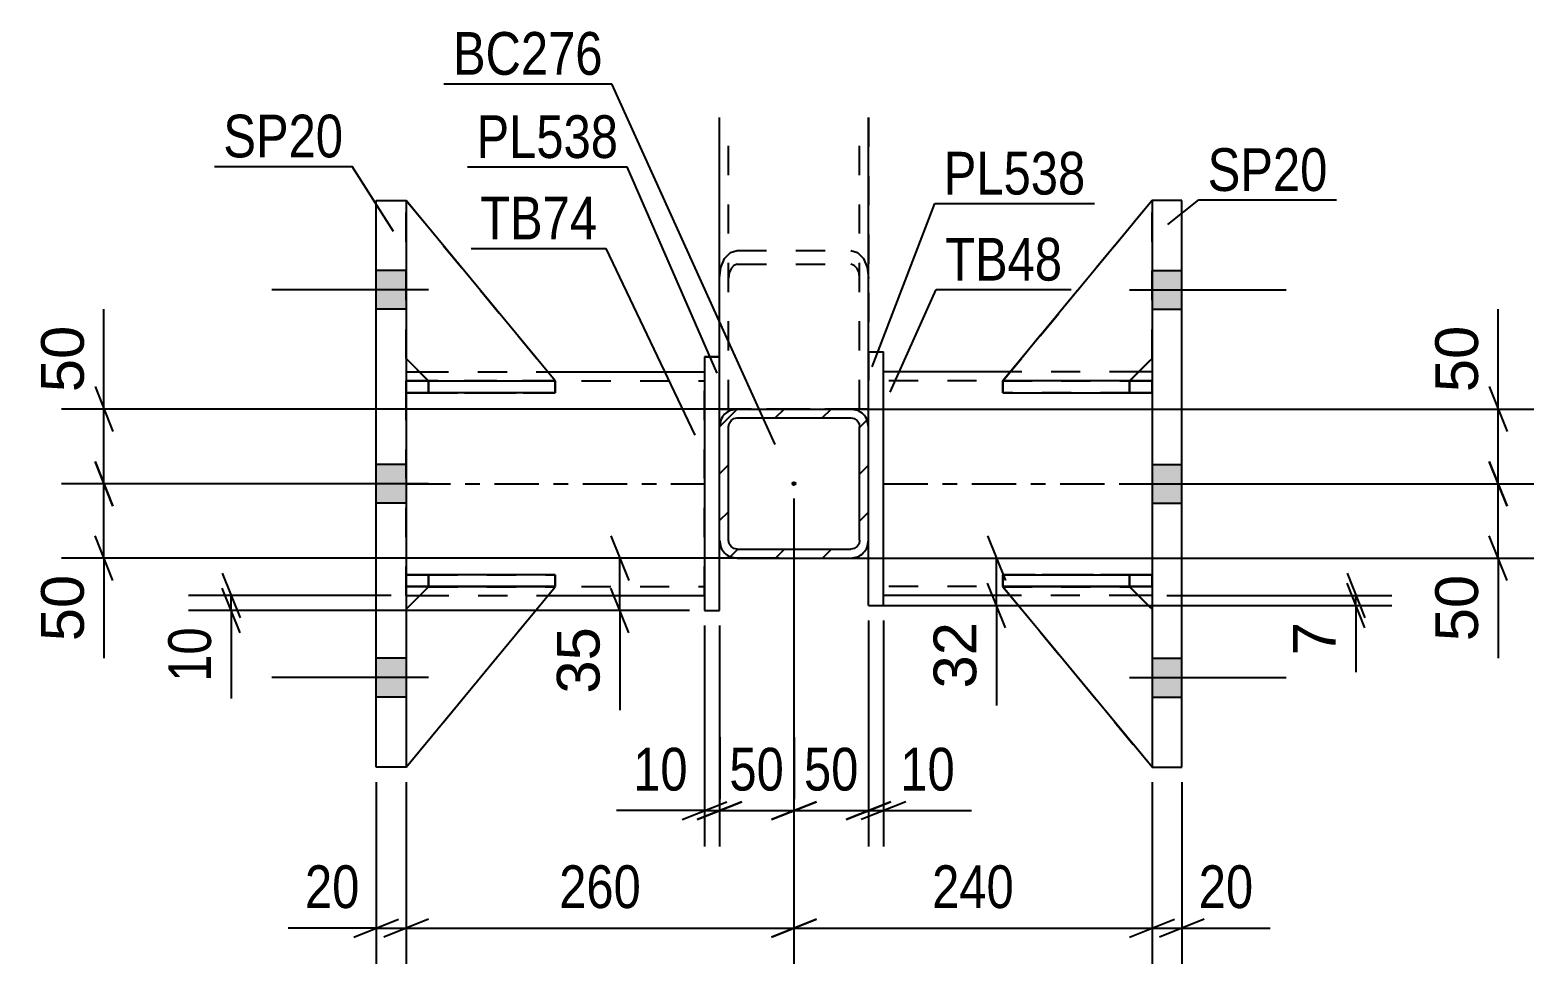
# Model space of a CAD drawing. Header units: millimetres. Extents: x -57 to 784, y -419 to 175.
# Drawn here: x 128.9 to 229.7, y -331.9 to -269.3 of the extents above; entities that cross this region are included whole.
import ezdxf

# ---------------------------------------------------------------- set-up
doc = ezdxf.new("R2010")
doc.units = ezdxf.units.MM
doc.linetypes.add('DXK_LINE_DOT2', pattern=[3.9198, 1.9599, -1.9599])
doc.linetypes.add('DXK_LINE_DOT3', pattern=[5.9187, 2.979, -0.9799, 0.9799, -0.9799])
doc.styles.add('Arial', font='ARIAL.TTF', dxfattribs={"height": 0.2})
doc.styles.add('Arial Narrow', font='ARIALN.TTF', dxfattribs={"height": 0.2})

# ---------------------------------------------------------------- blocks, each defined once
blk = doc.blocks.new('Bolt-122571493-5539 - 5407')
at = {"linetype": 'Continuous'}
for points in [[(206.09, -288.01), (206.09, -285.41), (204.09, -285.41), (204.09, -288.01)], [(206.09, -288.01), (206.09, -285.41), (204.09, -285.41), (204.09, -288.01)], [(206.09, -288.01), (206.09, -285.41), (204.09, -285.41), (204.09, -288.01)], [(206.09, -301.01), (206.09, -298.41), (204.09, -298.41), (204.09, -301.01)], [(206.09, -301.01), (206.09, -298.41), (204.09, -298.41), (204.09, -301.01)], [(206.09, -314.01), (206.09, -311.41), (204.09, -311.41), (204.09, -314.01)], [(206.09, -314.01), (206.09, -311.41), (204.09, -311.41), (204.09, -314.01)], [(206.09, -314.01), (206.09, -311.41), (204.09, -311.41), (204.09, -314.01)]]:
    blk.add_hatch(color=1, dxfattribs=at).paths.add_polyline_path(points)
at = {"color": 1, "linetype": 'Continuous'}
for p, q in [((204.09, -285.41), (206.09, -285.41)), ((204.09, -285.41), (206.09, -285.41)), ((204.09, -285.41), (206.09, -285.41)), ((202.59, -286.71), (213.09, -286.71)), ((202.59, -286.71), (213.09, -286.71)), ((202.59, -286.71), (213.09, -286.71)), ((204.09, -288.01), (206.09, -288.01)), ((204.09, -288.01), (206.09, -288.01)), ((204.09, -288.01), (206.09, -288.01)), ((204.09, -298.41), (206.09, -298.41)), ((204.09, -298.41), (206.09, -298.41)), ((202.59, -299.71), (213.09, -299.71)), ((202.59, -299.71), (213.09, -299.71)), ((204.09, -301.01), (206.09, -301.01)), ((204.09, -301.01), (206.09, -301.01)), ((204.09, -311.41), (206.09, -311.41)), ((204.09, -311.41), (206.09, -311.41)), ((204.09, -311.41), (206.09, -311.41)), ((202.59, -312.71), (213.09, -312.71)), ((202.59, -312.71), (213.09, -312.71)), ((202.59, -312.71), (213.09, -312.71)), ((204.09, -314.01), (206.09, -314.01)), ((204.09, -314.01), (206.09, -314.01)), ((204.09, -314.01), (206.09, -314.01))]:
    blk.add_line(p, q, dxfattribs=at)
blk = doc.blocks.new('Part-122571493-5411 - 5407')
at = {"color": 2, "linetype": 'Continuous'}
for p, q in [((194.09, -306.62), (194.09, -306.62)), ((202.59, -306.62), (194.09, -306.62)), ((204.09, -318.71), (194.09, -306.62)), ((202.59, -306.62), (202.59, -306.62)), ((202.59, -306.62), (204.09, -308.12))]:
    blk.add_line(p, q, dxfattribs=at)
at = {"color": 7, "linetype": 'DXK_LINE_DOT2'}
for p, q in [((194.09, -306.62), (202.59, -306.62)), ((204.09, -318.71), (194.09, -306.62)), ((202.59, -306.62), (204.09, -308.12)), ((204.09, -308.12), (204.09, -318.71))]:
    blk.add_line(p, q, dxfattribs=at)
blk = doc.blocks.new('Part-122571493-5544 - 5407')
at = {"linetype": 'Continuous'}
h = blk.add_hatch(dxfattribs=at)
h.set_pattern_fill('', scale=0.7, style=0, pattern_type=0)
h.set_pattern_definition([(45, (176.292, -294.6982), (-1.57154, 1.57154), [])])
h.paths.add_polyline_path([(183.89, -294.7), (176.29, -294.7), (175.83, -294.79), (175.44, -295.05), (175.18, -295.44), (175.09, -295.9), (175.09, -303.5), (175.18, -303.96), (175.44, -304.35), (175.83, -304.61), (176.29, -304.7), (183.89, -304.7), (184.35, -304.61), (184.74, -304.35), (185, -303.96), (185.09, -303.5), (185.09, -295.9), (185, -295.44), (184.74, -295.05), (184.35, -294.79)])
h.paths.add_polyline_path([(184.45, -295.67), (184.49, -295.9), (184.49, -303.5), (184.45, -303.73), (184.32, -303.92), (184.12, -304.05), (183.89, -304.1), (176.29, -304.1), (176.06, -304.05), (175.87, -303.92), (175.74, -303.73), (175.69, -303.5), (175.69, -295.9), (175.74, -295.67), (175.87, -295.47), (176.06, -295.34), (176.29, -295.3), (183.89, -295.3), (184.12, -295.34), (184.32, -295.47)])
blk.add_hatch(color=246, dxfattribs=at).paths.add_polyline_path([(180.09, -299.8, -1), (180.09, -299.6, -1)])
at = {"color": 2, "linetype": 'Continuous'}
for p, q in [((176.29, -294.7), (175.83, -294.79)), ((175.87, -295.47), (176.06, -295.34)), ((176.06, -295.34), (176.29, -295.3)), ((176.29, -294.7), (183.89, -294.7)), ((176.29, -295.3), (183.89, -295.3)), ((184.35, -294.79), (183.89, -294.7)), ((183.89, -295.3), (184.12, -295.34)), ((184.12, -295.34), (184.32, -295.47)), ((175.18, -295.44), (175.09, -295.9)), ((175.09, -303.5), (175.09, -295.9)), ((175.69, -295.9), (175.74, -295.67)), ((175.69, -303.5), (175.69, -295.9)), ((175.74, -295.67), (175.87, -295.47)), ((184.32, -295.47), (184.45, -295.67)), ((184.45, -295.67), (184.49, -295.9)), ((184.49, -303.5), (184.49, -295.9)), ((185.09, -295.9), (185, -295.44)), ((185.09, -303.5), (185.09, -295.9)), ((175.09, -303.5), (175.18, -303.96)), ((175.74, -303.73), (175.69, -303.5)), ((175.87, -303.92), (175.74, -303.73)), ((176.06, -304.05), (175.87, -303.92)), ((176.29, -304.1), (176.06, -304.05)), ((176.29, -304.1), (183.89, -304.1)), ((184.12, -304.05), (183.89, -304.1)), ((184.32, -303.92), (184.12, -304.05)), ((184.45, -303.73), (184.32, -303.92)), ((184.49, -303.5), (184.45, -303.73)), ((185, -303.96), (185.09, -303.5)), ((175.83, -304.61), (176.29, -304.7)), ((176.29, -304.7), (183.89, -304.7)), ((183.89, -304.7), (184.35, -304.61))]:
    blk.add_line(p, q, dxfattribs=at)
at = {"color": 7, "linetype": 'DXK_LINE_DOT3'}
blk.add_line((180.09, -299.7), (180.09, -299.7), dxfattribs=at)
at = {"color": 246, "linetype": 'DXK_LINE_DOT2'}
blk.add_line((180.09, -299.7), (180.09, -299.7), dxfattribs=at)
at = {"color": 246, "linetype": 'Continuous'}
blk.add_circle((180.09, -299.7), 0.1, dxfattribs=at)
at = {"color": 2, "linetype": 'Continuous'}
for centre, start, end in [((176.29, -295.9), 112.5, 157.5), ((183.89, -295.9), 22.5, 67.5), ((176.29, -303.5), 202.5, 247.5), ((183.89, -303.5), 292.5, 337.5)]:
    blk.add_arc(centre, 1.2, start, end, dxfattribs=at)
blk = doc.blocks.new('Part-122571493-5416 - 5407')
at = {"color": 2, "linetype": 'Continuous'}
for p, q in [((194.59, -292.21), (186.09, -292.21)), ((204.09, -292.21), (203.2, -292.21)), ((194.58, -307.21), (186.09, -307.21)), ((204.09, -307.21), (203.18, -307.21))]:
    blk.add_line(p, q, dxfattribs=at)
at = {"color": 7, "linetype": 'DXK_LINE_DOT2'}
for p, q in [((186.09, -307.21), (186.09, -292.21)), ((203.2, -292.21), (194.59, -292.21)), ((204.09, -292.21), (204.09, -307.21)), ((204.09, -292.81), (186.09, -292.81)), ((204.09, -306.61), (186.09, -306.61)), ((203.18, -307.21), (194.58, -307.21))]:
    blk.add_line(p, q, dxfattribs=at)
at = {"color": 7, "linetype": 'DXK_LINE_DOT3'}
blk.add_line((186.09, -299.71), (204.09, -299.71), dxfattribs=at)
blk = doc.blocks.new('Part-122571493-5481 - 5407')
at = {"color": 2, "linetype": 'Continuous'}
for p, q in [((175.09, -291.21), (175.09, -275.16)), ((185.09, -290.87), (185.09, -275.16)), ((175.09, -294.7), (176.29, -294.7)), ((184.35, -294.7), (183.89, -294.7)), ((185, -294.7), (184.35, -294.7)), ((185.09, -294.7), (185, -294.7))]:
    blk.add_line(p, q, dxfattribs=at)
at = {"color": 7, "linetype": 'DXK_LINE_DOT2'}
for p, q in [((175.69, -294.7), (175.69, -275.16)), ((184.49, -294.7), (184.49, -275.16)), ((175.44, -284.62), (175.83, -284.21)), ((175.83, -284.21), (176.29, -284.07)), ((176.29, -284.07), (183.89, -284.07)), ((183.89, -284.07), (184.35, -284.21)), ((184.35, -284.21), (184.74, -284.62)), ((175.09, -285.93), (175.18, -285.22)), ((175.18, -285.22), (175.44, -284.62)), ((175.87, -285.27), (175.74, -285.58)), ((176.06, -285.07), (175.87, -285.27)), ((176.29, -285), (176.06, -285.07)), ((176.29, -285), (183.89, -285)), ((184.12, -285.07), (183.89, -285)), ((184.32, -285.27), (184.12, -285.07)), ((184.45, -285.58), (184.32, -285.27)), ((184.74, -284.62), (185, -285.22)), ((185, -285.22), (185.09, -285.93)), ((175.74, -285.58), (175.69, -285.93)), ((184.49, -285.93), (184.45, -285.58)), ((175.09, -294.7), (175.09, -291.21)), ((185.09, -294.7), (185.09, -290.87)), ((184.12, -294.7), (176.29, -294.7))]:
    blk.add_line(p, q, dxfattribs=at)
blk = doc.blocks.new('Part-122571493-5421 - 5407')
at = {"color": 2, "linetype": 'Continuous'}
for p, q in [((185.09, -290.87), (186.09, -290.87)), ((185.09, -295.9), (185.09, -290.87)), ((186.09, -307.87), (186.09, -290.87)), ((185.09, -307.87), (185.09, -303.5)), ((185.09, -307.87), (186.09, -307.87))]:
    blk.add_line(p, q, dxfattribs=at)
at = {"color": 7, "linetype": 'DXK_LINE_DOT2'}
for p, q in [((185.09, -290.87), (186.09, -290.87)), ((185.09, -303.5), (185.09, -295.9)), ((185.09, -307.87), (186.09, -307.87))]:
    blk.add_line(p, q, dxfattribs=at)
blk = doc.blocks.new('Part-122571493-5426 - 5407')
at = {"color": 2, "linetype": 'Continuous'}
for p, q in [((174.09, -291.21), (175.09, -291.21)), ((174.09, -291.21), (174.09, -308.21)), ((175.09, -295.9), (175.09, -291.21)), ((175.09, -308.21), (175.09, -303.5)), ((174.09, -308.21), (175.09, -308.21))]:
    blk.add_line(p, q, dxfattribs=at)
at = {"color": 7, "linetype": 'DXK_LINE_DOT2'}
for p, q in [((175.09, -291.21), (174.09, -291.21)), ((175.09, -303.5), (175.09, -295.9)), ((174.09, -308.21), (175.09, -308.21))]:
    blk.add_line(p, q, dxfattribs=at)
blk = doc.blocks.new('Part-122571493-5445 - 5407')
at = {"color": 2, "linetype": 'Continuous'}
for p, q in [((152.09, -280.71), (154.09, -280.71)), ((152.09, -318.71), (152.09, -280.71)), ((154.09, -280.71), (154.09, -318.71)), ((154.09, -318.71), (152.09, -318.71))]:
    blk.add_line(p, q, dxfattribs=at)
blk = doc.blocks.new('Part-122571493-5450 - 5407')
at = {"color": 2, "linetype": 'Continuous'}
for p, q in [((206.09, -280.71), (204.09, -280.71)), ((204.09, -280.71), (204.09, -318.71)), ((206.09, -318.71), (206.09, -280.71)), ((204.09, -318.71), (206.09, -318.71))]:
    blk.add_line(p, q, dxfattribs=at)
blk = doc.blocks.new('Part-122571493-5451 - 5407')
at = {"color": 2, "linetype": 'Continuous'}
for p, q in [((154.09, -293.61), (154.09, -292.81)), ((154.09, -292.81), (162.84, -292.81)), ((164.09, -292.81), (164.08, -292.81)), ((164.09, -293.61), (164.09, -292.81)), ((164.09, -293.61), (154.09, -293.61)), ((154.09, -293.61), (154.09, -293.61))]:
    blk.add_line(p, q, dxfattribs=at)
at = {"color": 7, "linetype": 'DXK_LINE_DOT2'}
for p, q in [((155.59, -292.81), (154.09, -292.81)), ((155.59, -293.61), (155.59, -292.81)), ((155.59, -292.81), (164.08, -292.81)), ((154.09, -293.61), (155.59, -293.61)), ((155.59, -293.61), (164.09, -293.61))]:
    blk.add_line(p, q, dxfattribs=at)
blk = doc.blocks.new('Part-122571493-5452 - 5407')
at = {"color": 2, "linetype": 'Continuous'}
for p, q in [((154.09, -306.61), (154.09, -305.81)), ((164.09, -305.81), (154.09, -305.81)), ((164.09, -306.61), (164.09, -305.81)), ((164.09, -306.61), (154.09, -306.61)), ((154.09, -306.61), (154.09, -306.61))]:
    blk.add_line(p, q, dxfattribs=at)
at = {"color": 7, "linetype": 'DXK_LINE_DOT2'}
for p, q in [((155.59, -305.81), (154.09, -305.81)), ((155.59, -306.61), (155.59, -305.81)), ((164.09, -305.81), (155.59, -305.81)), ((154.09, -306.61), (155.59, -306.61)), ((155.59, -306.61), (164.09, -306.61))]:
    blk.add_line(p, q, dxfattribs=at)
blk = doc.blocks.new('Part-122571493-5522 - 5407')
at = {"color": 7, "linetype": 'DXK_LINE_DOT2'}
for p, q in [((155.59, -306.62), (154.09, -308.12)), ((154.09, -318.71), (164.09, -306.62)), ((154.09, -308.12), (155.59, -306.62)), ((154.09, -318.71), (164.09, -306.62)), ((164.09, -306.62), (155.59, -306.62)), ((155.59, -306.62), (155.59, -306.62)), ((155.59, -306.62), (164.09, -306.62)), ((164.09, -306.62), (164.09, -306.62)), ((154.09, -308.12), (154.09, -318.71))]:
    blk.add_line(p, q, dxfattribs=at)
blk = doc.blocks.new('Part-122571493-5458 - 5407')
at = {"color": 7, "linetype": 'DXK_LINE_DOT2'}
for p, q in [((175.09, -294.7), (175.09, -275.16)), ((175.69, -294.7), (175.69, -275.16)), ((184.49, -294.7), (184.49, -275.16)), ((185.09, -275.16), (185.09, -294.7)), ((185.09, -294.7), (175.09, -294.7))]:
    blk.add_line(p, q, dxfattribs=at)
blk = doc.blocks.new('Part-122571493-5460 - 5407')
at = {"color": 2, "linetype": 'Continuous'}
for p, q in [((194.09, -305.81), (204.09, -305.81)), ((194.09, -305.81), (194.09, -306.61)), ((204.09, -305.81), (204.09, -305.81)), ((204.09, -306.61), (204.09, -305.81)), ((204.09, -306.61), (194.09, -306.61))]:
    blk.add_line(p, q, dxfattribs=at)
at = {"color": 7, "linetype": 'DXK_LINE_DOT2'}
for p, q in [((202.59, -305.81), (194.09, -305.81)), ((204.09, -305.81), (202.59, -305.81)), ((202.59, -305.81), (202.59, -306.61)), ((204.09, -305.81), (204.09, -305.81)), ((194.09, -306.61), (202.59, -306.61)), ((202.59, -306.61), (204.09, -306.61))]:
    blk.add_line(p, q, dxfattribs=at)
blk = doc.blocks.new('Part-122571493-5467 - 5407')
at = {"color": 7, "linetype": 'DXK_LINE_DOT2'}
for p, q in [((194.09, -293.61), (194.09, -292.81)), ((194.09, -292.81), (202.59, -292.81)), ((204.09, -292.81), (194.09, -292.81)), ((202.59, -293.61), (202.59, -292.81)), ((202.59, -292.81), (204.09, -292.81)), ((204.09, -293.61), (204.09, -292.81)), ((204.09, -293.61), (204.09, -292.81)), ((204.09, -292.81), (204.09, -292.81)), ((202.59, -293.61), (194.09, -293.61)), ((194.09, -293.61), (204.09, -293.61)), ((204.09, -293.61), (202.59, -293.61)), ((204.09, -293.61), (204.09, -293.61))]:
    blk.add_line(p, q, dxfattribs=at)
blk = doc.blocks.new('Part-122571493-5468 - 5407')
at = {"color": 7, "linetype": 'DXK_LINE_DOT2'}
for p, q in [((194.09, -306.61), (194.09, -305.81)), ((194.09, -305.81), (202.59, -305.81)), ((204.09, -305.81), (194.09, -305.81)), ((202.59, -306.61), (202.59, -305.81)), ((202.59, -305.81), (204.09, -305.81)), ((204.09, -306.61), (204.09, -305.81)), ((204.09, -306.61), (204.09, -305.81)), ((204.09, -305.81), (204.09, -305.81)), ((202.59, -306.61), (194.09, -306.61)), ((194.09, -306.61), (204.09, -306.61)), ((204.09, -306.61), (202.59, -306.61)), ((204.09, -306.61), (204.09, -306.61))]:
    blk.add_line(p, q, dxfattribs=at)
blk = doc.blocks.new('Part-122571493-5469 - 5407')
at = {"color": 7, "linetype": 'DXK_LINE_DOT2'}
for p, q in [((204.09, -280.71), (194.09, -292.82)), ((194.09, -292.82), (204.09, -280.71)), ((204.09, -291.32), (204.09, -280.71)), ((202.59, -292.82), (204.09, -291.32)), ((202.59, -292.82), (204.09, -291.32)), ((194.09, -292.82), (202.59, -292.82)), ((194.09, -292.82), (194.09, -292.82)), ((202.59, -292.82), (194.09, -292.82)), ((202.59, -292.82), (202.59, -292.82))]:
    blk.add_line(p, q, dxfattribs=at)
blk = doc.blocks.new('Part-122571493-5470 - 5407')
at = {"color": 2, "linetype": 'Continuous'}
for p, q in [((204.09, -280.71), (194.09, -292.82)), ((204.09, -280.71), (204.09, -280.71)), ((204.09, -280.71), (204.09, -280.71)), ((202.6, -292.81), (204.09, -291.32)), ((195.34, -292.82), (194.09, -292.82)), ((194.09, -292.82), (194.09, -292.82))]:
    blk.add_line(p, q, dxfattribs=at)
at = {"color": 7, "linetype": 'DXK_LINE_DOT2'}
for p, q in [((204.09, -280.71), (194.09, -292.82)), ((204.09, -291.32), (204.09, -280.71)), ((202.59, -292.82), (204.09, -291.32)), ((202.59, -292.82), (194.09, -292.82)), ((202.59, -292.82), (195.34, -292.82)), ((202.59, -292.82), (202.6, -292.81)), ((202.59, -292.82), (202.59, -292.82))]:
    blk.add_line(p, q, dxfattribs=at)
blk = doc.blocks.new('Part-122571493-5471 - 5407')
at = {"color": 2, "linetype": 'Continuous'}
for p, q in [((194.1, -292.81), (194.09, -292.81)), ((194.09, -292.81), (194.09, -293.61)), ((204.09, -292.81), (195.34, -292.81)), ((204.09, -292.81), (204.09, -292.81)), ((204.09, -292.81), (204.09, -293.61)), ((194.09, -293.61), (204.09, -293.61))]:
    blk.add_line(p, q, dxfattribs=at)
at = {"color": 7, "linetype": 'DXK_LINE_DOT2'}
for p, q in [((195.34, -292.81), (194.1, -292.81)), ((202.59, -292.81), (194.1, -292.81)), ((202.59, -292.81), (204.09, -292.81)), ((202.59, -292.81), (202.59, -293.61)), ((204.09, -292.81), (204.09, -292.81)), ((194.09, -293.61), (202.59, -293.61)), ((202.59, -293.61), (204.09, -293.61))]:
    blk.add_line(p, q, dxfattribs=at)
blk = doc.blocks.new('Part-122571493-5473 - 5407')
at = {"color": 7, "linetype": 'DXK_LINE_DOT2'}
for p, q in [((154.09, -292.81), (155.59, -292.81)), ((163.86, -292.81), (154.09, -292.81)), ((154.09, -292.81), (154.09, -292.81)), ((154.09, -292.81), (154.09, -293.61)), ((154.09, -292.81), (154.09, -293.61)), ((155.59, -292.81), (164.09, -292.81)), ((155.59, -292.81), (155.59, -293.61)), ((164.09, -292.81), (164.09, -293.61)), ((155.59, -293.61), (154.09, -293.61)), ((154.09, -293.61), (164.09, -293.61)), ((154.09, -293.61), (154.09, -293.61)), ((164.09, -293.61), (155.59, -293.61))]:
    blk.add_line(p, q, dxfattribs=at)
blk = doc.blocks.new('Bolt-122571493-5538 - 5407')
at = {"linetype": 'Continuous'}
for points in [[(154.09, -288.01), (154.09, -285.41), (152.09, -285.41), (152.09, -288.01)], [(154.09, -288.01), (154.09, -285.41), (152.09, -285.41), (152.09, -288.01)], [(154.09, -288.01), (154.09, -285.41), (152.09, -285.41), (152.09, -288.01)], [(154.09, -301.01), (154.09, -298.41), (152.09, -298.41), (152.09, -301.01)], [(154.09, -301.01), (154.09, -298.41), (152.09, -298.41), (152.09, -301.01)], [(154.09, -314.01), (154.09, -311.41), (152.09, -311.41), (152.09, -314.01)], [(154.09, -314.01), (154.09, -311.41), (152.09, -311.41), (152.09, -314.01)], [(154.09, -314.01), (154.09, -311.41), (152.09, -311.41), (152.09, -314.01)]]:
    blk.add_hatch(color=1, dxfattribs=at).paths.add_polyline_path(points)
at = {"color": 1, "linetype": 'Continuous'}
for p, q in [((154.09, -285.41), (152.09, -285.41)), ((154.09, -285.41), (152.09, -285.41)), ((154.09, -285.41), (152.09, -285.41)), ((155.59, -286.71), (145.09, -286.71)), ((155.59, -286.71), (145.09, -286.71)), ((155.59, -286.71), (145.09, -286.71)), ((154.09, -288.01), (152.09, -288.01)), ((154.09, -288.01), (152.09, -288.01)), ((154.09, -288.01), (152.09, -288.01)), ((154.09, -298.41), (152.09, -298.41)), ((154.09, -298.41), (152.09, -298.41)), ((155.59, -299.71), (145.09, -299.71)), ((155.59, -299.71), (145.09, -299.71)), ((154.09, -301.01), (152.09, -301.01)), ((154.09, -301.01), (152.09, -301.01)), ((154.09, -311.41), (152.09, -311.41)), ((154.09, -311.41), (152.09, -311.41)), ((154.09, -311.41), (152.09, -311.41)), ((155.59, -312.71), (145.09, -312.71)), ((155.59, -312.71), (145.09, -312.71)), ((155.59, -312.71), (145.09, -312.71)), ((154.09, -314.01), (152.09, -314.01)), ((154.09, -314.01), (152.09, -314.01)), ((154.09, -314.01), (152.09, -314.01))]:
    blk.add_line(p, q, dxfattribs=at)
blk = doc.blocks.new('Part-122571493-5474 - 5407')
at = {"color": 7, "linetype": 'DXK_LINE_DOT2'}
for p, q in [((154.09, -305.81), (155.59, -305.81)), ((164.09, -305.81), (154.09, -305.81)), ((154.09, -305.81), (154.09, -305.81)), ((154.09, -305.81), (154.09, -306.61)), ((154.09, -305.81), (154.09, -306.61)), ((155.59, -305.81), (164.09, -305.81)), ((155.59, -305.81), (155.59, -306.61)), ((164.09, -305.81), (164.09, -306.61)), ((155.59, -306.61), (154.09, -306.61)), ((154.09, -306.61), (164.09, -306.61)), ((154.09, -306.61), (154.09, -306.61)), ((164.09, -306.61), (155.59, -306.61))]:
    blk.add_line(p, q, dxfattribs=at)
blk = doc.blocks.new('Part-122571493-5477 - 5407')
at = {"color": 7, "linetype": 'DXK_LINE_DOT2'}
for p, q in [((194.09, -306.62), (202.59, -306.62)), ((204.09, -318.71), (194.09, -306.62)), ((194.09, -306.62), (194.09, -306.62)), ((202.59, -306.62), (194.09, -306.62)), ((194.09, -306.62), (204.09, -318.71)), ((202.59, -306.62), (204.09, -308.12)), ((202.59, -306.62), (202.59, -306.62)), ((204.09, -308.12), (202.59, -306.62)), ((204.09, -308.12), (204.09, -318.71))]:
    blk.add_line(p, q, dxfattribs=at)
blk = doc.blocks.new('Part-122571493-5478 - 5407')
at = {"color": 7, "linetype": 'DXK_LINE_DOT2'}
for p, q in [((154.09, -291.32), (154.09, -280.71)), ((154.09, -280.71), (164.09, -292.82)), ((154.09, -280.71), (164.09, -292.82)), ((155.59, -292.82), (154.09, -291.32)), ((155.59, -292.82), (154.09, -291.32)), ((164.09, -292.82), (155.59, -292.82)), ((155.59, -292.82), (155.59, -292.82)), ((155.59, -292.82), (164.09, -292.82)), ((164.09, -292.82), (164.09, -292.82))]:
    blk.add_line(p, q, dxfattribs=at)
blk = doc.blocks.new('Part-122571493-5521 - 5407')
at = {"color": 2, "linetype": 'Continuous'}
for p, q in [((154.09, -280.71), (154.09, -280.71)), ((154.09, -280.71), (154.09, -280.71)), ((164.09, -292.82), (154.09, -280.71)), ((155.58, -292.81), (154.09, -291.32)), ((162.84, -292.82), (164.09, -292.82)), ((164.09, -292.82), (164.09, -292.82))]:
    blk.add_line(p, q, dxfattribs=at)
at = {"color": 7, "linetype": 'DXK_LINE_DOT2'}
for p, q in [((154.09, -291.32), (154.09, -280.71)), ((154.09, -280.71), (164.09, -292.82)), ((155.59, -292.82), (154.09, -291.32)), ((155.59, -292.82), (155.58, -292.81)), ((164.09, -292.82), (155.59, -292.82)), ((155.59, -292.82), (155.59, -292.82)), ((155.59, -292.82), (162.84, -292.82))]:
    blk.add_line(p, q, dxfattribs=at)
blk = doc.blocks.new('Part-122571493-5523 - 5407')
at = {"color": 2, "linetype": 'Continuous'}
for p, q in [((155.59, -306.62), (154.09, -308.12)), ((154.09, -318.71), (164.09, -306.62)), ((164.09, -306.62), (155.59, -306.62)), ((155.59, -306.62), (155.59, -306.62)), ((164.09, -306.62), (164.09, -306.62))]:
    blk.add_line(p, q, dxfattribs=at)
at = {"color": 7, "linetype": 'DXK_LINE_DOT2'}
for p, q in [((154.09, -308.12), (155.59, -306.62)), ((154.09, -318.71), (164.09, -306.62)), ((155.59, -306.62), (164.09, -306.62)), ((154.09, -308.12), (154.09, -318.71))]:
    blk.add_line(p, q, dxfattribs=at)
blk = doc.blocks.new('Part-122571493-5528 - 5407')
at = {"color": 2, "linetype": 'Continuous'}
for p, q in [((154.09, -292.21), (154.98, -292.21)), ((163.59, -292.21), (174.09, -292.21)), ((154.09, -307.21), (155, -307.21)), ((163.6, -307.21), (174.09, -307.21))]:
    blk.add_line(p, q, dxfattribs=at)
at = {"color": 7, "linetype": 'DXK_LINE_DOT2'}
for p, q in [((154.09, -307.21), (154.09, -292.21)), ((154.98, -292.21), (163.59, -292.21)), ((174.09, -307.21), (174.09, -292.21)), ((154.09, -292.81), (174.09, -292.81)), ((154.09, -306.61), (174.09, -306.61)), ((155, -307.21), (163.6, -307.21))]:
    blk.add_line(p, q, dxfattribs=at)
at = {"color": 7, "linetype": 'DXK_LINE_DOT3'}
blk.add_line((154.09, -299.71), (174.09, -299.71), dxfattribs=at)
blk = doc.blocks.new('StraightDimension-122571493-5687 - 5407')
at = {"color": 7, "linetype": 'Continuous'}
for p, q in [((193.06, -303.2), (194.26, -306.2)), ((185.22, -304.7), (196.06, -304.7)), ((193.66, -307.87), (193.66, -304.7)), ((194.26, -309.37), (193.06, -306.37)), ((186.09, -307.87), (196.06, -307.87)), ((193.66, -307.87), (193.66, -314.57)), ((193.66, -307.87), (193.66, -314.57))]:
    blk.add_line(p, q, dxfattribs=at)
at = {"color": 0}
blk.add_wipeout([(192.91, -308.39), (188.71, -308.39), (188.71, -314.04), (192.91, -314.04)], dxfattribs=at)
at = {"color": 3, "style": 'Arial'}
blk.add_text('32', height=2.865, rotation=90.0002, dxfattribs=at).set_placement((192.31, -313.44))
blk = doc.blocks.new('StraightDimension-122571493-25548 - 5407')
at = {"color": 7, "linetype": 'Continuous'}
for p, q in [((180.09, -300.7), (180.09, -324.03)), ((175.09, -309.21), (175.09, -324.03)), ((173.59, -322.23), (176.59, -321.03)), ((181.59, -321.03), (178.59, -322.23)), ((175.09, -321.63), (180.09, -321.63))]:
    blk.add_line(p, q, dxfattribs=at)
at = {"color": 0}
blk.add_wipeout([(180.02, -320.88), (180.02, -316.68), (175.16, -316.68), (175.16, -320.88)], dxfattribs=at)
at = {"color": 3, "style": 'Arial Narrow'}
blk.add_text('50', height=2.863, dxfattribs=at).set_placement((175.76, -320.28))
blk = doc.blocks.new('StraightDimension-122571493-25546 - 5407')
at = {"color": 7, "linetype": 'Continuous'}
for p, q in [((185.09, -308.87), (185.09, -324.03)), ((186.09, -308.87), (186.09, -324.03)), ((183.59, -322.23), (186.59, -321.03)), ((187.59, -321.03), (184.59, -322.23)), ((185.09, -321.63), (186.09, -321.63)), ((186.09, -321.63), (192, -321.63)), ((186.09, -321.63), (192, -321.63))]:
    blk.add_line(p, q, dxfattribs=at)
at = {"color": 0}
blk.add_wipeout([(191.47, -320.88), (191.47, -316.68), (186.62, -316.68), (186.62, -320.88)], dxfattribs=at)
at = {"color": 3, "style": 'Arial Narrow'}
blk.add_text('10', height=2.863, dxfattribs=at).set_placement((187.22, -320.28))
blk = doc.blocks.new('StraightDimension-122571493-25549 - 5407')
at = {"color": 7, "linetype": 'Continuous'}
for p, q in [((174.09, -309.21), (174.09, -324.03)), ((175.09, -309.21), (175.09, -324.03)), ((172.59, -322.23), (175.59, -321.03)), ((176.59, -321.03), (173.59, -322.23)), ((174.09, -321.63), (168.19, -321.63)), ((174.09, -321.63), (168.19, -321.63)), ((174.09, -321.63), (175.09, -321.63))]:
    blk.add_line(p, q, dxfattribs=at)
at = {"color": 0}
blk.add_wipeout([(173.57, -320.88), (173.57, -316.68), (168.71, -316.68), (168.71, -320.88)], dxfattribs=at)
at = {"color": 3, "style": 'Arial Narrow'}
blk.add_text('10', height=2.863, dxfattribs=at).set_placement((169.31, -320.28))
blk = doc.blocks.new('StraightDimension-122571493-5648 - 5407')
at = {"color": 7, "linetype": 'Continuous'}
for p, q in [((167.81, -303.2), (169.01, -306.2)), ((179.09, -304.7), (165.56, -304.7)), ((168.41, -308.21), (168.41, -304.7)), ((169.01, -309.71), (167.81, -306.71)), ((173.09, -308.21), (165.56, -308.21)), ((168.41, -308.21), (168.41, -314.9)), ((168.41, -308.21), (168.41, -314.9))]:
    blk.add_line(p, q, dxfattribs=at)
at = {"color": 0}
blk.add_wipeout([(167.66, -308.73), (163.46, -308.73), (163.46, -314.38), (167.66, -314.38)], dxfattribs=at)
at = {"color": 3, "style": 'Arial'}
blk.add_text('35', height=2.865, rotation=90.0002, dxfattribs=at).set_placement((167.06, -313.78))
blk = doc.blocks.new('StraightDimension-122571493-25456 - 5407')
at = {"color": 7, "linetype": 'Continuous'}
for p, q in [((152.09, -319.71), (152.09, -331.91)), ((154.09, -319.71), (154.09, -331.91)), ((152.09, -329.51), (146.19, -329.51)), ((152.09, -329.51), (146.19, -329.51)), ((150.59, -330.11), (153.59, -328.91)), ((152.09, -329.51), (154.09, -329.51)), ((155.59, -328.91), (152.59, -330.11))]:
    blk.add_line(p, q, dxfattribs=at)
at = {"color": 0}
blk.add_wipeout([(151.57, -328.76), (151.57, -324.56), (146.71, -324.56), (146.71, -328.76)], dxfattribs=at)
at = {"color": 3, "style": 'Arial Narrow'}
blk.add_text('20', height=2.863, dxfattribs=at).set_placement((147.31, -328.16))
blk = doc.blocks.new('StraightDimension-122571493-5659 - 5407')
at = {"color": 7, "linetype": 'Continuous'}
for p, q in [((226.69, -298.21), (227.89, -301.21)), ((207.09, -299.71), (229.69, -299.71)), ((227.29, -304.7), (227.29, -299.71)), ((227.89, -306.2), (226.69, -303.2)), ((183.38, -304.7), (229.69, -304.7)), ((227.29, -304.7), (227.29, -311.4)), ((227.29, -304.7), (227.29, -311.4))]:
    blk.add_line(p, q, dxfattribs=at)
at = {"color": 0}
blk.add_wipeout([(226.54, -305.22), (222.34, -305.22), (222.34, -310.87), (226.54, -310.87)], dxfattribs=at)
at = {"color": 3, "style": 'Arial'}
blk.add_text('50', height=2.865, rotation=90.0002, dxfattribs=at).set_placement((225.94, -310.27))
blk = doc.blocks.new('StraightDimension-122571493-25547 - 5407')
at = {"color": 7, "linetype": 'Continuous'}
for p, q in [((180.09, -300.7), (180.09, -324.03)), ((185.09, -308.87), (185.09, -324.03)), ((178.59, -322.23), (181.59, -321.03)), ((186.59, -321.03), (183.59, -322.23)), ((180.09, -321.63), (185.09, -321.63))]:
    blk.add_line(p, q, dxfattribs=at)
at = {"color": 0}
blk.add_wipeout([(185.02, -320.88), (185.02, -316.68), (180.16, -316.68), (180.16, -320.88)], dxfattribs=at)
at = {"color": 3, "style": 'Arial Narrow'}
blk.add_text('50', height=2.863, dxfattribs=at).set_placement((180.76, -320.28))
blk = doc.blocks.new('StraightDimension-122571493-5620 - 5407')
at = {"color": 7, "linetype": 'Continuous'}
for p, q in [((133.84, -294.7), (133.84, -288)), ((133.84, -294.7), (133.84, -288)), ((133.24, -293.2), (134.44, -296.2)), ((176.53, -294.7), (130.99, -294.7)), ((133.84, -299.71), (133.84, -294.7)), ((134.44, -301.21), (133.24, -298.21)), ((151.09, -299.71), (130.99, -299.71))]:
    blk.add_line(p, q, dxfattribs=at)
at = {"color": 0}
blk.add_wipeout([(133.09, -288.53), (128.89, -288.53), (128.89, -294.17), (133.09, -294.17)], dxfattribs=at)
at = {"color": 3, "style": 'Arial'}
blk.add_text('50', height=2.865, rotation=90.0002, dxfattribs=at).set_placement((132.49, -293.57))
blk = doc.blocks.new('StraightDimension-122571493-5698 - 5407')
at = {"color": 7, "linetype": 'Continuous'}
for p, q in [((217.16, -305.71), (218.36, -308.71)), ((218.36, -309.37), (217.16, -306.37)), ((205.09, -307.21), (220.16, -307.21)), ((217.76, -307.87), (217.76, -307.21)), ((187.09, -307.87), (220.16, -307.87)), ((217.76, -307.87), (217.76, -312.34)), ((217.76, -307.87), (217.76, -312.34))]:
    blk.add_line(p, q, dxfattribs=at)
at = {"color": 0}
blk.add_wipeout([(217.01, -308.39), (212.81, -308.39), (212.81, -311.82), (217.01, -311.82)], dxfattribs=at)
at = {"color": 3, "style": 'Arial'}
blk.add_text('7', height=2.87, rotation=90.0002, dxfattribs=at).set_placement((216.41, -311.22))
blk = doc.blocks.new('StraightDimension-122571493-5634 - 5407')
at = {"color": 7, "linetype": 'Continuous'}
for p, q in [((133.24, -298.21), (134.44, -301.21)), ((151.09, -299.71), (130.99, -299.71)), ((133.84, -304.7), (133.84, -299.71)), ((134.44, -306.2), (133.24, -303.2)), ((176.53, -304.7), (130.99, -304.7)), ((133.84, -304.7), (133.84, -311.4)), ((133.84, -304.7), (133.84, -311.4))]:
    blk.add_line(p, q, dxfattribs=at)
at = {"color": 0}
blk.add_wipeout([(133.09, -305.22), (128.89, -305.22), (128.89, -310.87), (133.09, -310.87)], dxfattribs=at)
at = {"color": 3, "style": 'Arial'}
blk.add_text('50', height=2.865, rotation=90.0002, dxfattribs=at).set_placement((132.49, -310.27))
blk = doc.blocks.new('StraightDimension-122571493-5672 - 5407')
at = {"color": 7, "linetype": 'Continuous'}
for p, q in [((227.29, -294.7), (227.29, -288)), ((227.29, -294.7), (227.29, -288)), ((226.69, -293.2), (227.89, -296.2)), ((183.38, -294.7), (229.69, -294.7)), ((227.29, -299.71), (227.29, -294.7)), ((227.89, -301.21), (226.69, -298.21)), ((207.09, -299.71), (229.69, -299.71))]:
    blk.add_line(p, q, dxfattribs=at)
at = {"color": 0}
blk.add_wipeout([(226.54, -288.53), (222.34, -288.53), (222.34, -294.17), (226.54, -294.17)], dxfattribs=at)
at = {"color": 3, "style": 'Arial'}
blk.add_text('50', height=2.865, rotation=90.0002, dxfattribs=at).set_placement((225.94, -293.57))
blk = doc.blocks.new('StraightDimension-122571493-5707 - 5407')
at = {"color": 7, "linetype": 'Continuous'}
for p, q in [((141.76, -305.71), (142.96, -308.71)), ((153.09, -307.21), (139.51, -307.21)), ((142.96, -309.71), (141.76, -306.71)), ((142.36, -308.21), (142.36, -307.21)), ((173.09, -308.21), (139.51, -308.21)), ((142.36, -308.21), (142.36, -314.11)), ((142.36, -308.21), (142.36, -314.11))]:
    blk.add_line(p, q, dxfattribs=at)
at = {"color": 0}
blk.add_wipeout([(141.61, -308.73), (137.41, -308.73), (137.41, -313.59), (141.61, -313.59)], dxfattribs=at)
at = {"color": 3, "style": 'Arial Narrow'}
blk.add_text('10', height=2.863, rotation=90.0002, dxfattribs=at).set_placement((141.01, -312.99))
blk = doc.blocks.new('StraightDimension-122571493-25453 - 5407')
at = {"color": 7, "linetype": 'Continuous'}
for p, q in [((204.09, -319.71), (204.09, -331.91)), ((206.09, -319.71), (206.09, -331.91)), ((202.59, -330.11), (205.59, -328.91)), ((204.09, -329.51), (206.09, -329.51)), ((207.59, -328.91), (204.59, -330.11)), ((206.09, -329.51), (212, -329.51)), ((206.09, -329.51), (212, -329.51))]:
    blk.add_line(p, q, dxfattribs=at)
at = {"color": 0}
blk.add_wipeout([(211.47, -328.76), (211.47, -324.56), (206.62, -324.56), (206.62, -328.76)], dxfattribs=at)
at = {"color": 3, "style": 'Arial Narrow'}
blk.add_text('20', height=2.863, dxfattribs=at).set_placement((207.22, -328.16))
blk = doc.blocks.new('StraightDimension-122571493-25454 - 5407')
at = {"color": 7, "linetype": 'Continuous'}
for p, q in [((180.09, -300.7), (180.09, -331.91)), ((204.09, -319.71), (204.09, -331.91)), ((181.59, -328.91), (178.59, -330.11)), ((180.09, -329.51), (204.09, -329.51)), ((202.59, -330.11), (205.59, -328.91))]:
    blk.add_line(p, q, dxfattribs=at)
at = {"color": 0}
blk.add_wipeout([(195.44, -328.76), (195.44, -324.56), (188.75, -324.56), (188.75, -328.76)], dxfattribs=at)
at = {"color": 3, "style": 'Arial Narrow'}
blk.add_text('240', height=2.863, dxfattribs=at).set_placement((189.35, -328.16))
blk = doc.blocks.new('StraightDimension-122571493-25455 - 5407')
at = {"color": 7, "linetype": 'Continuous'}
for p, q in [((180.09, -300.7), (180.09, -331.91)), ((154.09, -319.71), (154.09, -331.91)), ((155.59, -328.91), (152.59, -330.11)), ((154.09, -329.51), (180.09, -329.51)), ((178.59, -330.11), (181.59, -328.91))]:
    blk.add_line(p, q, dxfattribs=at)
at = {"color": 0}
blk.add_wipeout([(170.43, -328.76), (170.43, -324.56), (163.75, -324.56), (163.75, -328.76)], dxfattribs=at)
at = {"color": 3, "style": 'Arial Narrow'}
blk.add_text('260', height=2.863, dxfattribs=at).set_placement((164.35, -328.16))
blk = doc.blocks.new('Mark-122571493-5540 - 5407')
at = {"color": 30, "linetype": 'Continuous'}
for p in [(156.63, -272.89), (178.83, -297.09)]:
    blk.add_line(p, (167.88, -272.89), dxfattribs=at)
at = {"color": 0}
blk.add_wipeout([(167.28, -272.29), (167.28, -269.29), (157.23, -269.29), (157.23, -272.29)], dxfattribs=at)
blk.add_wipeout([(167.28, -272.29), (167.28, -269.29), (157.23, -269.29), (157.23, -272.29)], dxfattribs=at)
at = {"color": 3, "style": 'Arial Narrow'}
blk.add_text('BC276', height=2.863, dxfattribs=at).set_placement((157.23, -272.29))
blk = doc.blocks.new('Mark-122571493-5412 - 5407')
at = {"color": 30, "linetype": 'Continuous'}
for p, q in [((186.53, -293.58), (189.62, -286.69)), ((189.62, -286.69), (198.68, -286.69))]:
    blk.add_line(p, q, dxfattribs=at)
at = {"color": 0}
blk.add_wipeout([(198.08, -286.09), (198.08, -283.09), (190.22, -283.09), (190.22, -286.09)], dxfattribs=at)
blk.add_wipeout([(198.08, -286.09), (198.08, -283.09), (190.22, -283.09), (190.22, -286.09)], dxfattribs=at)
at = {"color": 3, "style": 'Arial Narrow'}
blk.add_text('TB48', height=2.863, dxfattribs=at).set_placement((190.22, -286.09))
blk = doc.blocks.new('Mark-122571493-5441 - 5407')
at = {"color": 30, "linetype": 'Continuous'}
for p in [(141.24, -278.43), (153.25, -282.8)]:
    blk.add_line(p, (150.48, -278.43), dxfattribs=at)
at = {"color": 0}
blk.add_wipeout([(149.88, -277.83), (149.88, -274.83), (141.84, -274.83), (141.84, -277.83)], dxfattribs=at)
blk.add_wipeout([(149.88, -277.83), (149.88, -274.83), (141.84, -274.83), (141.84, -277.83)], dxfattribs=at)
at = {"color": 3, "style": 'Arial Narrow'}
blk.add_text('SP20', height=2.863, dxfattribs=at).set_placement((141.84, -277.83))
blk = doc.blocks.new('Mark-122571493-5417 - 5407')
at = {"color": 30, "linetype": 'Continuous'}
for p, q in [((185.32, -291.88), (189.53, -280.92)), ((189.53, -280.92), (200.23, -280.92))]:
    blk.add_line(p, q, dxfattribs=at)
at = {"color": 0}
blk.add_wipeout([(199.63, -280.32), (199.63, -277.32), (190.13, -277.32), (190.13, -280.32)], dxfattribs=at)
blk.add_wipeout([(199.63, -280.32), (199.63, -277.32), (190.13, -277.32), (190.13, -280.32)], dxfattribs=at)
at = {"color": 3, "style": 'Arial Narrow'}
blk.add_text('PL538', height=2.863, dxfattribs=at).set_placement((190.13, -280.32))
blk = doc.blocks.new('Mark-122571493-5422 - 5407')
at = {"color": 30, "linetype": 'Continuous'}
for p in [(158.21, -278.47), (174.94, -292.29)]:
    blk.add_line(p, (168.91, -278.47), dxfattribs=at)
at = {"color": 0}
blk.add_wipeout([(168.31, -277.87), (168.31, -274.87), (158.81, -274.87), (158.81, -277.87)], dxfattribs=at)
blk.add_wipeout([(168.31, -277.87), (168.31, -274.87), (158.81, -274.87), (158.81, -277.87)], dxfattribs=at)
at = {"color": 3, "style": 'Arial Narrow'}
blk.add_text('PL538', height=2.863, dxfattribs=at).set_placement((158.81, -277.87))
blk = doc.blocks.new('Mark-122571493-5446 - 5407')
at = {"color": 30, "linetype": 'Continuous'}
for p, q in [((205.14, -282.34), (207.22, -280.68)), ((207.22, -280.68), (216.46, -280.68))]:
    blk.add_line(p, q, dxfattribs=at)
at = {"color": 0}
blk.add_wipeout([(215.86, -280.08), (215.86, -277.08), (207.82, -277.08), (207.82, -280.08)], dxfattribs=at)
blk.add_wipeout([(215.86, -280.08), (215.86, -277.08), (207.82, -277.08), (207.82, -280.08)], dxfattribs=at)
at = {"color": 3, "style": 'Arial Narrow'}
blk.add_text('SP20', height=2.863, dxfattribs=at).set_placement((207.82, -280.08))
blk = doc.blocks.new('Mark-122571493-5524 - 5407')
at = {"color": 30, "linetype": 'Continuous'}
for p in [(158.45, -283.93), (173.46, -296.46)]:
    blk.add_line(p, (167.51, -283.93), dxfattribs=at)
at = {"color": 0}
blk.add_wipeout([(166.91, -283.33), (166.91, -280.33), (159.05, -280.33), (159.05, -283.33)], dxfattribs=at)
blk.add_wipeout([(166.91, -283.33), (166.91, -280.33), (159.05, -280.33), (159.05, -283.33)], dxfattribs=at)
at = {"color": 3, "style": 'Arial Narrow'}
blk.add_text('TB74', height=2.863, dxfattribs=at).set_placement((159.05, -283.33))

msp = doc.modelspace()

# ---------------------------------------------------------------- block references
for name in ['Part-122571493-5481 - 5407', 'Part-122571493-5458 - 5407', 'Part-122571493-5445 - 5407', 'Part-122571493-5478 - 5407', 'Part-122571493-5521 - 5407', 'Part-122571493-5469 - 5407', 'Part-122571493-5470 - 5407', 'Part-122571493-5450 - 5407', 'Bolt-122571493-5538 - 5407', 'Bolt-122571493-5539 - 5407', 'Part-122571493-5426 - 5407', 'Part-122571493-5421 - 5407', 'Part-122571493-5528 - 5407', 'Part-122571493-5416 - 5407', 'Part-122571493-5451 - 5407', 'Part-122571493-5473 - 5407', 'Part-122571493-5467 - 5407', 'Part-122571493-5471 - 5407', 'Part-122571493-5544 - 5407', 'Part-122571493-5452 - 5407', 'Part-122571493-5474 - 5407', 'Part-122571493-5460 - 5407', 'Part-122571493-5468 - 5407', 'Part-122571493-5522 - 5407', 'Part-122571493-5523 - 5407', 'Part-122571493-5411 - 5407', 'Part-122571493-5477 - 5407', 'StraightDimension-122571493-25456 - 5407', 'StraightDimension-122571493-25453 - 5407']:
    msp.add_blockref(name, (0, 0))

# ---------------------------------------------------------------- next in the draw order: block references
for name in ['Mark-122571493-5441 - 5407', 'Mark-122571493-5446 - 5407', 'StraightDimension-122571493-25548 - 5407', 'StraightDimension-122571493-5687 - 5407']:
    msp.add_blockref(name, (0, 0))

# ---------------------------------------------------------------- next in the draw order: block references
for name in ['StraightDimension-122571493-5620 - 5407', 'StraightDimension-122571493-25549 - 5407', 'StraightDimension-122571493-25546 - 5407']:
    msp.add_blockref(name, (0, 0))

# ---------------------------------------------------------------- next in the draw order: block references
for name in ['Mark-122571493-5540 - 5407', 'StraightDimension-122571493-5659 - 5407', 'StraightDimension-122571493-5648 - 5407']:
    msp.add_blockref(name, (0, 0))

# ---------------------------------------------------------------- next in the draw order: block references
for name in ['Mark-122571493-5422 - 5407', 'StraightDimension-122571493-5634 - 5407', 'StraightDimension-122571493-25547 - 5407']:
    msp.add_blockref(name, (0, 0))

# ---------------------------------------------------------------- next in the draw order: block references
for name in ['Mark-122571493-5524 - 5407', 'StraightDimension-122571493-5672 - 5407', 'StraightDimension-122571493-5707 - 5407', 'StraightDimension-122571493-5698 - 5407']:
    msp.add_blockref(name, (0, 0))

# ---------------------------------------------------------------- next in the draw order: block references
for name in ['Mark-122571493-5412 - 5407', 'StraightDimension-122571493-25454 - 5407']:
    msp.add_blockref(name, (0, 0))

# ---------------------------------------------------------------- next in the draw order: block references
for name in ['Mark-122571493-5417 - 5407', 'StraightDimension-122571493-25455 - 5407']:
    msp.add_blockref(name, (0, 0))

doc.saveas('drawing.dxf')
